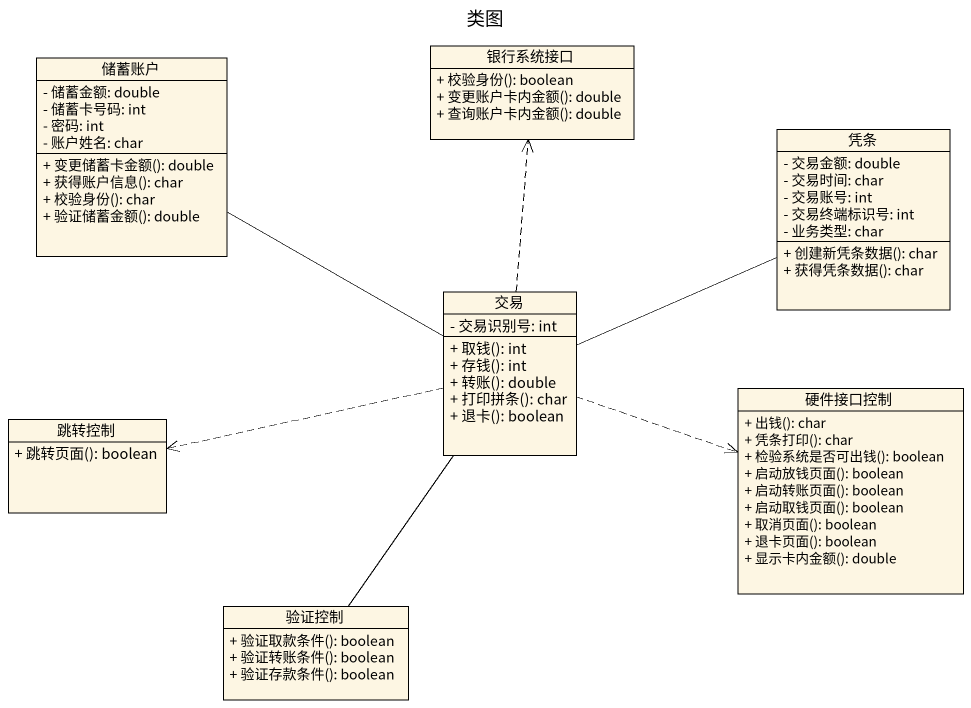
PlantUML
@startuml
title 类图
hide circle
hide empty members
skinparam classAttributeIconSize 0
class 银行系统接口 {
  + 校验身份(): boolean
  + 变更账户卡内金额(): double
  + 查询账户卡内金额(): double
}
class 储蓄账户 {
  - 储蓄金额: double
  - 储蓄卡号码: int
  - 密码: int
  - 账户姓名: char
  + 变更储蓄卡金额(): double
  + 获得账户信息(): char
  + 校验身份(): char
  + 验证储蓄金额(): double
}
class 凭条 {
  - 交易金额: double
  - 交易时间: char
  - 交易账号: int
  - 交易终端标识号: int
  - 业务类型: char
  + 创建新凭条数据(): char
  + 获得凭条数据(): char
}
class 交易 {
  - 交易识别号: int
  + 取钱(): int
  + 存钱(): int
  + 转账(): double
  + 打印拼条(): char
  + 退卡(): boolean
}
class 硬件接口控制 {
  + 出钱(): char
  + 凭条打印(): char
  + 检验系统是否可出钱(): boolean
  + 启动放钱页面(): boolean
  + 启动转账页面(): boolean
  + 启动取钱页面(): boolean
  + 取消页面(): boolean
  + 退卡页面(): boolean
  + 显示卡内金额(): double
}
class 跳转控制 {
  + 跳转页面(): boolean
}
class 验证控制 {
  + 验证取款条件(): boolean
  + 验证转账条件(): boolean
  + 验证存款条件(): boolean
}
储蓄账户 -right- 交易
交易 .up.> 银行系统接口
交易 -right- 凭条
交易 .right.> 硬件接口控制
交易 .left.> 跳转控制
交易 -- 验证控制
@enduml
